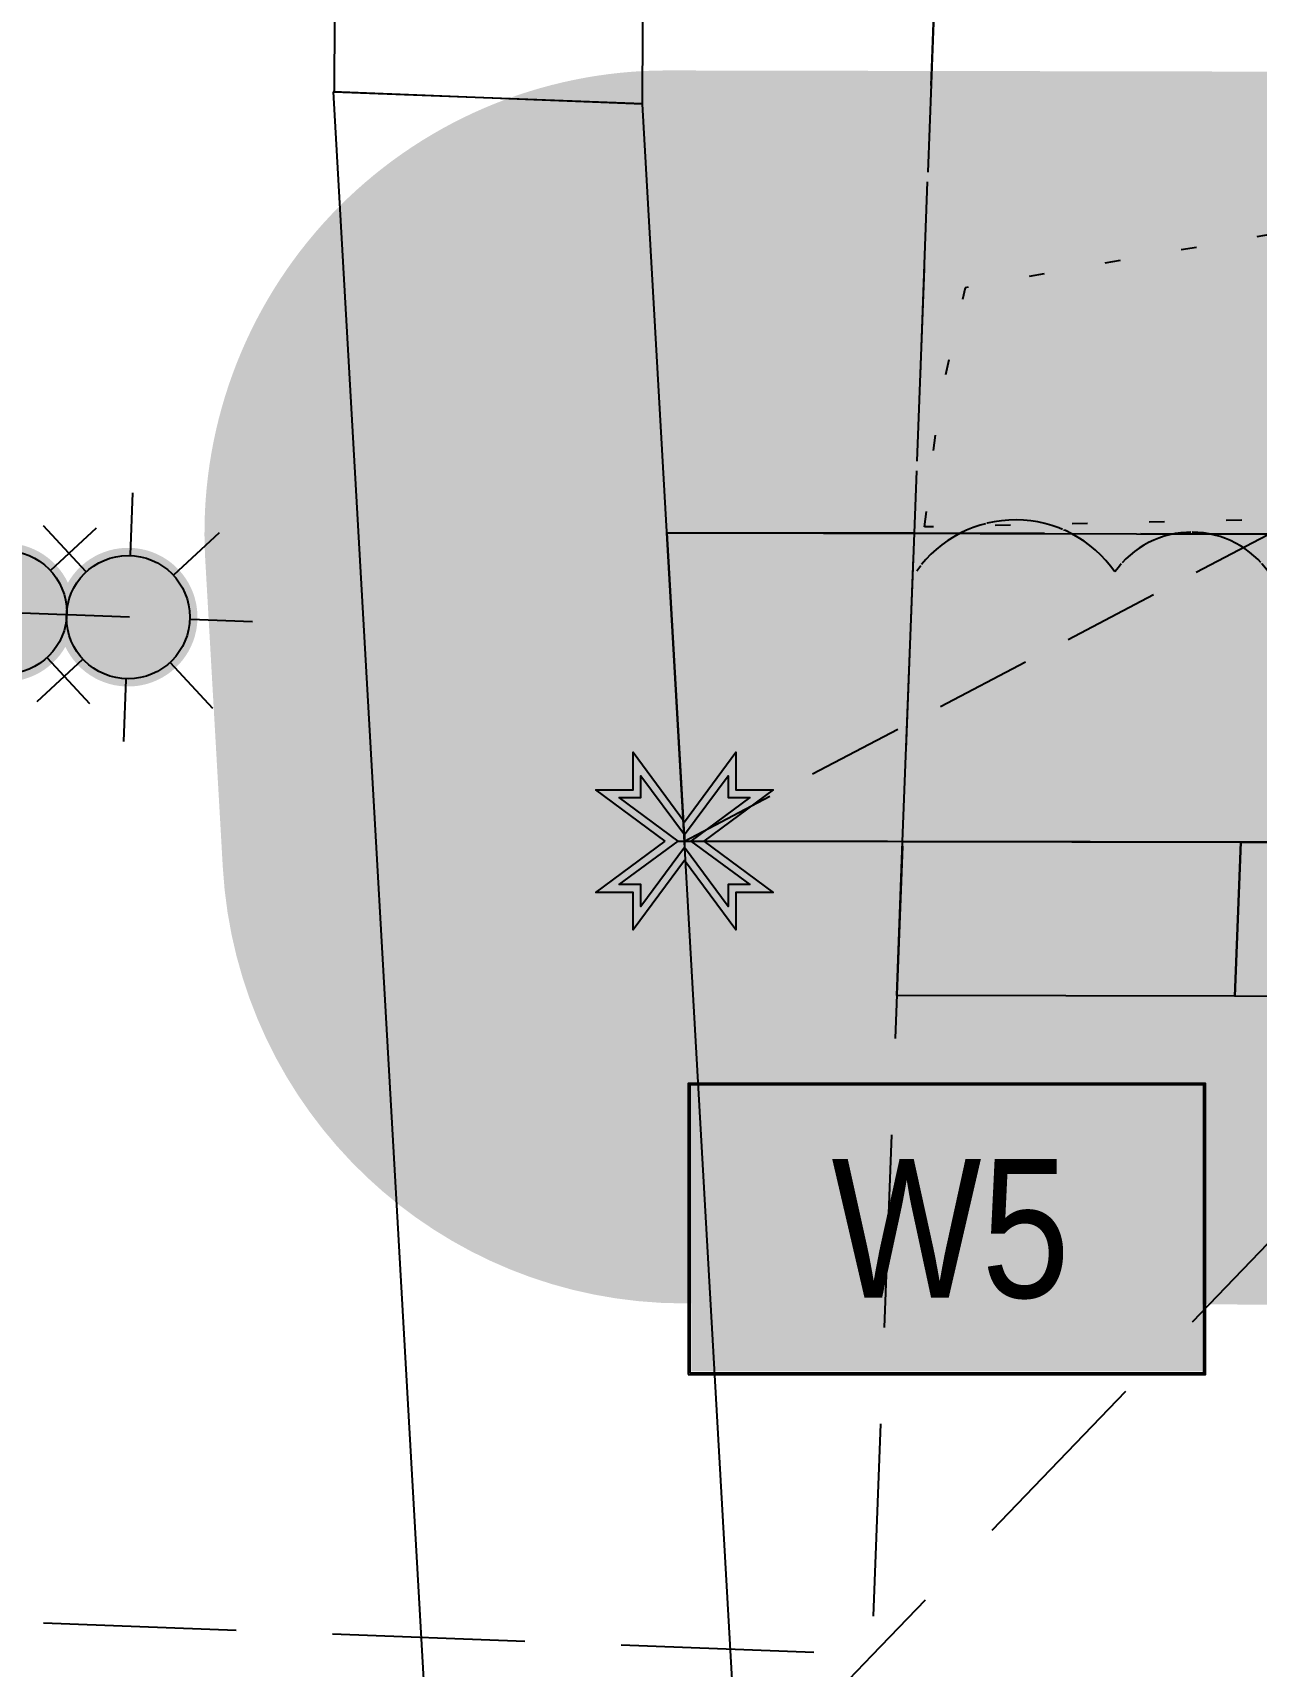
# Model space of a CAD drawing. Extents: x 327443 to 331974, y 6141950 to 6143778.
# Drawn here: x 329619.3 to 329698.7, y 6142687.4 to 6142793.3 of the extents above; entities that cross this region are included whole.
import ezdxf
from ezdxf.enums import TextEntityAlignment as Align

# ---------------------------------------------------------------- set-up
doc = ezdxf.new("R2010")
doc.units = 0
doc.header["$LTSCALE"] = 5
for name, pattern in [('0', [1, 1, 0]), ('foc-ACCESSROAD', [3.75, 2.5, -1.25]), ('foc-TIELINE', [1.875, 1.25, -0.625]), ('foc-TOPO', [1, 0.2, -0.8])]:
    doc.linetypes.add(name, pattern=pattern)
for name, color, linetype in [('C-AR', 13, 'foc-ACCESSROAD'), ('C-RW', 13, 'Continuous'), ('C-WS', 13, 'foc-ACCESSROAD'), ('C-WS-S', 8, 'Continuous'), ('L-MON', 1, 'Continuous'), ('L-TIE', 7, 'foc-TIELINE'), ('P-BUFFER-H 30m', 51, 'Continuous'), ('P-PROPOSED', 10, 'Continuous'), ('P-PROPOSED-H', 21, 'Continuous'), ('P-TEMP-BLOCKS', 250, 'Continuous'), ('P-TEMP-H', 41, 'Continuous'), ('P-TEMP_WORKSPACE', 46, 'Continuous'), ('T-BUSH', 110, '0'), ('T-GENERAL', 48, 'foc-TOPO')]:
    doc.layers.add(name, color=color, linetype=linetype)
doc.layers.add('P-EXISTINGDISPO', color=175, linetype='Continuous', plot=False)
doc.styles.add('80L', font='ARIALN.TTF', dxfattribs={"height": 10})

# ---------------------------------------------------------------- blocks, each defined once
blk = doc.blocks.new('GAS')
h = blk.add_hatch(color=255)
h.dxf.hatch_style = 1
edge = h.paths.add_edge_path()
edge.add_arc((0, 0), 0.9, 0, 360)
for p, q in [((0, 0.8077887887338874), (0, 1.615577579286764)), ((-0.5711929310346023, 0.5711929297831376), (-1.142385862069204, 1.142385861385264)), ((0.5711929310309642, 0.5711929297831376), (1.142385862065566, 1.142385861385264)), ((-0.8077887898725749, 0), (-1.615577579628734, 0)), ((1.615577579625096, 0), (0.8077887898689368, 0)), ((-0.5711929310346023, -0.5711929316021271), (-1.142385862069204, -1.142385863204253)), ((1.142385862065566, -1.142385863204253), (0.5711929310309642, -0.5711929316021271)), ((0, -0.8077887905528768), (0, -1.615577581105753))]:
    blk.add_line(p, q)
blk.add_circle((0, 0), 0.8000000000000003)
blk = doc.blocks.new('TEMP')
h = blk.add_hatch(color=255)
h.dxf.hatch_style = 1
h.paths.add_polyline_path([(-5.274161e-10, 0.2514284397220763), (-0.6656854269836912, 1.152061669657268), (-0.6656854269836914, 0.6656854303339061), (-1.152061663105632, 0.6656854303339061), (-0.2514284404497629, 5.273253e-10), (-1.152061661774314, -0.665685419564579), (-0.6656854224511335, -0.6656854195645793), (-0.6656854224511335, -1.152061655686338), (-5.273251e-10, -0.2514284436956587), (0.6656854183820542, -1.152061663420681), (0.6656854183820542, -0.6656854208922597), (1.152061656810019, -0.6656854053035205), (0.2514284429676993, 5.273253e-10), (1.152061671303363, 0.6656854258011663), (0.6656854287749412, 0.6656854258011663), (0.6656854131859291, 1.15206166422904)])
h.paths.add_polyline_path([(0.5656854229146121, 0.8485281473411305), (0.5656854319800914, 0.5656854258011663), (0.8485281444547581, 0.5656854258011663), (0.0831890339399251, 0), (0.8485281399220186, -0.5656854150320215), (0.5656854183820542, -0.5656854240973189), (0.5656854183820542, -0.8485281365719859), (0, -0.08318903609469999), (-0.5656854224511337, -0.8485281320390644), (-0.5656854224511337, -0.5656854195645792), (-0.8485281349258001, -0.5656854195645794), (-0.0831890328488955, 0), (-0.8485281394583584, 0.5656854303339058), (-0.5656854269836913, 0.5656854303339061), (-0.5656854269836913, 0.8485281428085727), (0, 0.0831890306941206)], flags=16)
h = blk.add_hatch(color=1)
h.dxf.hatch_style = 1
h.paths.add_polyline_path([(0, 0.0831890306941205), (-0.5656854269836911, 0.8485281428085727), (-0.5656854269836912, 0.5656854303339061), (-0.8485281394583578, 0.5656854303339061), (-0.0831890328488953, -1e-16), (-0.8485281349258001, -0.5656854195645793), (-0.5656854224511337, -0.5656854195645793), (-0.5656854224511337, -0.848528132039064), (0, -0.08318903609469999), (0.5656854183820542, -0.8485281365719856), (0.5656854183820542, -0.5656854240973191), (0.8485281399220184, -0.5656854150320213), (0.0831890339399251, -1e-16), (0.8485281444547581, 0.5656854258011663), (0.5656854319800914, 0.5656854258011663), (0.5656854229146121, 0.8485281473411308)])
at = {"color": 1}
for p, q in [((-0.0831890328488953, 0), (0.0831890339399252, 0)), ((0, 0.0831890306941205), (0, -0.08318903609469999))]:
    blk.add_line(p, q, dxfattribs=at)
at = {"color": 255, "flags": 128}
blk.add_lwpolyline([(-0.251428440449763, 5.27325e-10), (-1.152061663105632, 0.6656854303339061), (-0.6656854269836914, 0.6656854303339061), (-0.6656854269836914, 1.152061669657268), (-5.274159999999999e-10, 0.2514284397220763), (0.6656854131859291, 1.15206166422904), (0.6656854287749412, 0.6656854258011663), (1.152061671303363, 0.6656854258011663), (0.2514284429676991, 5.27325e-10), (1.152061656810019, -0.6656854053035204), (0.6656854183820542, -0.6656854208922596), (0.6656854183820542, -1.152061663420681), (-5.27325e-10, -0.2514284436956586), (-0.6656854224511335, -1.152061655686338), (-0.6656854224511335, -0.6656854195645793), (-1.152061661774314, -0.6656854195645793)], close=True, dxfattribs=at)
at = {"color": 1, "flags": 128}
blk.add_lwpolyline([(-0.0831890328488953, 0), (-0.8485281394583578, 0.5656854303339061), (-0.5656854269836913, 0.5656854303339061), (-0.5656854269836913, 0.8485281428085727), (0, 0.0831890306941205), (0.5656854229146121, 0.8485281473411305), (0.5656854319800914, 0.5656854258011663), (0.8485281444547581, 0.5656854258011663), (0.0831890339399252, 0), (0.8485281399220184, -0.5656854150320214), (0.5656854183820542, -0.5656854240973189), (0.5656854183820542, -0.8485281365719856), (0, -0.08318903609469999), (-0.5656854224511335, -0.848528132039064), (-0.5656854224511335, -0.5656854195645792), (-0.8485281349258001, -0.5656854195645792)], close=True, dxfattribs=at)
blk = doc.blocks.new('Temp_Area_Small_Pink')
at = {"true_color": 0xff8aff}
h = blk.add_hatch(color=211, dxfattribs=at)
h.dxf.hatch_style = 1
h.paths.add_polyline_path([(-16.82711371331243, -9.436567862801894), (16.33187767662457, -9.436567862801894), (16.33187767662457, 9.053714016554295), (-16.82711371331243, 9.053714016554295)])
at = {"color": 250}
for points in [[(-17.02711371331247, -9.636567862801712), (16.53187767662462, -9.636567862801712), (16.53187767662462, 9.253714016554113), (-17.02711371331247, 9.253714016554113)], [(-16.92711371331245, -9.536567862801803), (16.43187767662459, -9.536567862801803), (16.43187767662459, 9.153714016554204), (-16.92711371331245, 9.153714016554204)]]:
    blk.add_lwpolyline(points, close=True, dxfattribs=at)
at = {"color": 250, "style": '80L'}
blk.add_attdef('TEMPORARY', text='', height=9, dxfattribs=at).set_placement((0.001048257894581184, -0.1484938545327168), align=Align.MIDDLE_CENTER)

msp = doc.modelspace()

# ---------------------------------------------------------------- hatches: boundary and pattern name
at = {"layer": 'P-BUFFER-H 30m'}
h = msp.add_hatch(color=256, dxfattribs=at)
h.dxf.hatch_style = 1
edge = h.paths.add_edge_path()
edge.add_line((329824.3507133912, 6142785.9847963), (329846.2964059939, 6142772.156767193))
edge.add_line((329846.2964059939, 6142772.156767193), (330173.096270637, 6142626.772638304))
edge.add_line((330173.096270637, 6142626.772638304), (330458.6279556924, 6142615.862709477))
edge.add_arc((330457.4826895704, 6142585.889116434), 29.99546489640673, -2.1881597521384037, 87.8118402481906, ccw=False)
edge.add_line((330487.4562826127, 6142584.743850312), (330486.6927718698, 6142564.761455151))
edge.add_arc((330456.7191788242, 6142565.906721277), 29.99546489998738, 267.8118402432404, 357.8118402409971, ccw=False)
edge.add_line((330455.5739126994, 6142535.933128231), (330160.4245782837, 6142547.210539442))
edge.add_arc((330161.569844428, 6142577.184132492), 29.99546490470529, 246.0170550145435, 267.81184020607, ccw=False)
edge.add_line((330149.3777469794, 6142549.77828139), (329810.4971289936, 6142700.536799895))
edge.add_arc((329822.6892264235, 6142727.942651001), 29.99546490042747, 237.784880749673, 246.0170550502482, ccw=False)
edge.add_line((329806.6986575363, 6142702.564912306), (329793.8790252381, 6142710.642590779))
edge.add_line((329793.8790252381, 6142710.642590779), (329661.5453643539, 6142710.899091557))
edge.add_arc((329661.6035041017, 6142740.894500111), 29.99546490030342, 183.264422497697, 269.8889444031238, ccw=False)
edge.add_line((329631.6567107962, 6142739.186435329), (329630.516021982, 6142759.185660477))
edge.add_arc((329660.4628152839, 6142760.893725255), 29.99546489641476, 89.88894439732837, 183.2644224892092, ccw=False)
edge.add_line((329660.5209550348, 6142790.889133805), (329808.4182842522, 6142790.60246616))
edge.add_arc((329808.3601445042, 6142760.607057605), 29.99546490030376, 57.7848807500493, 89.88894440279017, ccw=False)
at = {"layer": 'P-PROPOSED-H'}
h = msp.add_hatch(color=256, dxfattribs=at)
h.dxf.hatch_style = 1
h.paths.add_polyline_path([(329808.3601445047, 6142760.607057605), (329832.1320981944, 6142745.62829737), (330166.1804148721, 6142597.019534701), (330457.482689567, 6142585.889116437), (330456.7191788242, 6142565.906721277), (330161.5698444084, 6142577.184132488), (329822.6892264227, 6142727.942651007), (329802.5676970219, 6142740.621270867), (329661.6035041015, 6142740.894500111), (329660.4628152868, 6142760.893725258)])
at = {"layer": 'P-TEMP-H'}
h = msp.add_hatch(color=256, dxfattribs=at)
h.dxf.hatch_style = 1
h.paths.add_polyline_path([(329697.3089491057, 6142730.826785585), (329675.3693871779, 6142730.869310779), (329675.7479453475, 6142740.867084107), (329697.6875072751, 6142740.824558912)])
h = msp.add_hatch(color=256, dxfattribs=at)
h.dxf.hatch_style = 1
h.paths.add_polyline_path([(329697.6875072751, 6142740.824558912), (329724.4122461942, 6142740.772758665), (329714.8225122949, 6142730.792839251), (329697.3089491057, 6142730.826785585)])

# ---------------------------------------------------------------- linework, layer by layer
at = {"layer": 'C-AR', "flags": 128}
msp.add_lwpolyline([(329622.5041828222, 6142005.357677653), (329622.5189999994, 6142006.440999995), (329626.5539999997, 6142251.300999995), (329627.8059999997, 6142640.214000003), (329673.7761105962, 6142688.076348318), (329743.57, 6142760.710000004), (329767.9599999996, 6142786.079999997), (329785.2312504144, 6142775.191475987), (329757.9856828079, 6142746.851170525), (329688.1951698913, 6142674.221031859), (329647.7770855277, 6142632.139243462), (329646.5504460338, 6142251.104063313), (329642.513723232, 6142006.139516775), (329642.4927470064, 6142004.605890404)], dxfattribs=at)
at = {"layer": 'C-RW', "flags": 128}
for points in [[(329639.7656384689, 6142990.085561598), (329638.8904002304, 6142789.497005993), (329658.8843177218, 6142788.752333537), (329659.7595229176, 6142989.333316278)], [(329662.4813111899, 6142003.854103145), (329662.5084464638, 6142005.838033563), (329666.546892068, 6142250.907126644), (329667.7758951646, 6142632.676520728), (329658.8761552222, 6142788.71197988), (329638.807692296, 6142789.500254706), (329647.7770855275, 6142632.139243462), (329646.5504460338, 6142251.104063313), (329642.513723232, 6142006.139516776), (329642.4927470064, 6142004.605890404)]]:
    msp.add_lwpolyline(points, dxfattribs=at)
at = {"layer": 'C-WS', "flags": 128}
for points in [[(329767.8970060927, 6142786.110678737), (329743.5093909005, 6142760.732757058), (329676.5161497449, 6142760.862609269), (329678.2923985474, 6142808.024499063), (329638.9342027992, 6142809.506838907), (329639.13450694, 6142855.412875168), (329750.4692477778, 6142785.272255151), (329755.7990821268, 6142793.732341839)], [(329558.3698074165, 6142812.550249736), (329678.2903580618, 6142808.012553602), (329673.7505310449, 6142688.115097625), (329553.8497383173, 6142692.646044896)]]:
    msp.add_lwpolyline(points, close=True, dxfattribs=at)
at = {"layer": 'L-TIE', "flags": 128}
msp.add_lwpolyline([(329661.6035041015, 6142740.894500111), (329924.7842639161, 6142879.185583835)], dxfattribs=at)
at = {"layer": 'P-EXISTINGDISPO', "flags": 128}
msp.add_lwpolyline([(329676.5161497449, 6142760.862609269), (329660.4628152868, 6142760.893725258), (329661.6035041015, 6142740.894500111), (329675.7479453475, 6142740.867084107)], close=True, dxfattribs=at)
at = {"layer": 'P-PROPOSED', "flags": 128}
msp.add_lwpolyline([(329808.3601445047, 6142760.607057605), (329832.1320981944, 6142745.62829737), (330166.1804148721, 6142597.019534701), (330457.482689567, 6142585.889116437), (330456.7191788242, 6142565.906721277), (330161.5698444084, 6142577.184132488), (329822.6892264227, 6142727.942651007), (329802.5676970219, 6142740.621270867), (329661.6035041015, 6142740.894500111), (329660.4628152868, 6142760.893725258)], close=True, dxfattribs=at)
at = {"layer": 'P-TEMP_WORKSPACE', "flags": 128}
for points in [[(329697.3089491057, 6142730.826785585), (329675.3693871779, 6142730.869310779), (329675.7479453475, 6142740.867084107), (329697.6875072751, 6142740.824558912)], [(329697.6875072751, 6142740.824558912), (329724.4122461942, 6142740.772758665), (329714.8225122949, 6142730.792839251), (329697.3089491057, 6142730.826785585)]]:
    msp.add_lwpolyline(points, close=True, dxfattribs=at)
at = {"layer": 'T-BUSH', "flags": 128}
msp.add_lwpolyline([(329898.7379425087, 6142641.399174473, 0.52056705), (329901.5885241121, 6142650.982699445, 0.52056705), (329904.1382081257, 6142660.64039557, 0.52056705), (329906.0682332423, 6142670.450837412, 0.52056705), (329907.9982583591, 6142680.261279275, 0.52056705), (329912.6006185829, 6142689.0774514, 0.52056705), (329913.1175552687, 6142696.278829508, 0.52056705), (329903.9339845756, 6142700.232536072, 0.52056705), (329894.7504138828, 6142704.186242641, 0.52056705), (329885.5668431896, 6142708.139949204, 0.52056705), (329876.3832724967, 6142712.093655773, 0.52056705), (329867.2507330551, 6142716.158817454, 0.52056705), (329858.2572639599, 6142720.52771663, 0.52056705), (329849.2637948647, 6142724.896615797, 0.52056705), (329842.2887805617, 6142730.981277516, 0.52056705), (329838.1876083311, 6142739.533563317, 0.52056705), (329829.367541965, 6142744.24224589, 0.52056705), (329820.8304536607, 6142749.441380616, 0.52056705), (329812.3466462691, 6142754.732389831, 0.52056705), (329803.8628388778, 6142760.023399028, 0.52056705), (329795.3790314866, 6142765.314408249, 0.52056705), (329786.895224095, 6142770.605417443, 0.52056705), (329778.4114167037, 6142775.89642666, 0.52056705), (329769.9276093118, 6142781.187435861, 0.52056705), (329763.3237717893, 6142775.630675266, 0.52056705), (329755.7155300229, 6142769.167426032, 0.52056705), (329747.994197315, 6142762.81519906, 0.52056705), (329739.516376029, 6142758.545373869, 0.52056705), (329729.5182478217, 6142758.460529023, 0.52056705), (329719.5201196156, 6142758.375684173, 0.52056705), (329709.5219914089, 6142758.290839327, 0.52056705), (329699.5236761509, 6142758.306561388, 0.52056705), (329689.5253015046, 6142758.354213381, 0.52056705), (329676.6687044009, 6142758.415487603, 0.52056705)], format="xyb", dxfattribs=at)
at = {"layer": 'T-GENERAL', "flags": 128}
msp.add_lwpolyline([(329677.1799999991, 6142761.275999989), (329678.0869999998, 6142769.01699999), (329679.8269999998, 6142776.815999989), (329715.766, 6142783.095999996), (329737.0899999998, 6142795.62399999), (329759.597, 6142788.111999996), (329762.19, 6142782.69999999), (329741.478, 6142761.63599999), (329707.1829999991, 6142761.904999986)], close=True, dxfattribs=at)

# ---------------------------------------------------------------- block references
at = {"layer": 'C-WS-S', "color": 5, "xscale": 4.999557161326665, "yscale": 4.999557161326665, "zscale": 4.999557161326665, "rotation": 357.8401690827796}
for p in [(329617.5398075762, 6142755.729765134), (329625.5145016139, 6142755.420586163)]:
    msp.add_blockref('GAS', p, dxfattribs=at)
at = {"layer": 'L-MON', "xscale": 4.999244099999998, "yscale": 4.999244099999998, "zscale": 4.999244099999998}
msp.add_blockref('TEMP', (329661.6035041015, 6142740.894500111), dxfattribs=at)
at = {"layer": 'P-TEMP-BLOCKS', "xscale": 0.99984883, "yscale": 0.99984883, "zscale": 0.99984883}
msp.add_blockref('Temp_Area_Small_Pink', (329678.8725395029, 6142715.924089761), dxfattribs=at).add_auto_attribs({'TEMPORARY': 'W5'})

doc.saveas('drawing.dxf')
